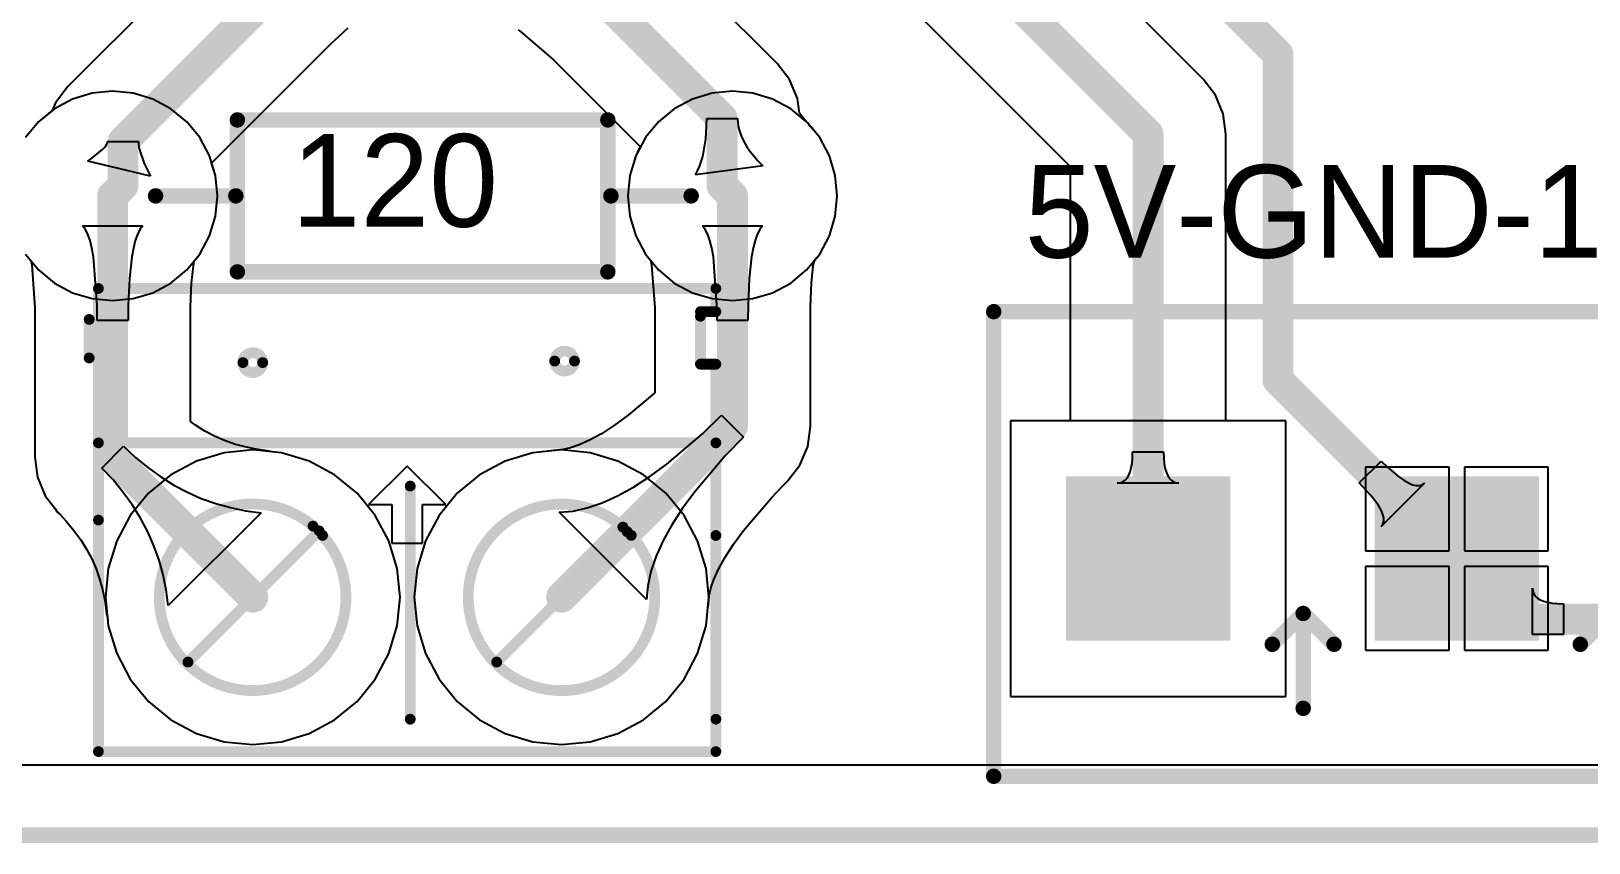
# Model space of a CAD drawing. Header units: millimetres. Extents: x 0 to 190, y 0 to 100.
# Drawn here: x 37.5 to 63.13, y -0.1 to 13.25 of the extents above; entities that cross this region are included whole.
import ezdxf

# ---------------------------------------------------------------- set-up
doc = ezdxf.new("R2010")
doc.units = ezdxf.units.MM
for name, color, linetype in [('BottomLayer', 5, 'Continuous'), ('BottomSolder', 6, 'Continuous'), ('KeepOutLayer', 6, 'Continuous'), ('MultiLayer', 9, 'Continuous'), ('PadHoleLayer', 156, 'Continuous'), ('TopLayer', 1, 'Continuous'), ('TopOverlay', 2, 'Continuous'), ('TopSolder', 216, 'Continuous')]:
    doc.layers.add(name, color=color, linetype=linetype)

# ---------------------------------------------------------------- blocks, each defined once
blk = doc.blocks.new('_________1_4__5')
at = {"layer": 'BottomLayer'}
h = blk.add_hatch(color=5, dxfattribs=at)
edge = h.paths.add_edge_path()
edge.add_arc((-5.1, 0), 0.7, 0, 360)
h = blk.add_hatch(color=5, dxfattribs=at)
edge = h.paths.add_edge_path()
edge.add_arc((5.1, 0), 0.7, 0, 360)
at = {"layer": 'BottomSolder'}
h = blk.add_hatch(color=6, dxfattribs=at)
edge = h.paths.add_edge_path()
edge.add_arc((-5.1, 0), 0.802, 0, 360)
h = blk.add_hatch(color=6, dxfattribs=at)
edge = h.paths.add_edge_path()
edge.add_arc((5.1, 0), 0.802, 0, 360)
at = {"layer": 'MultiLayer'}
h = blk.add_hatch(color=9, dxfattribs=at)
edge = h.paths.add_edge_path()
edge.add_arc((-5.1, 0), 0.7, 0, 360)
h = blk.add_hatch(color=9, dxfattribs=at)
edge = h.paths.add_edge_path()
edge.add_arc((5.1, 0), 0.7, 0, 360)
at = {"layer": 'PadHoleLayer'}
h = blk.add_hatch(color=156, dxfattribs=at)
edge = h.paths.add_edge_path()
edge.add_arc((-5.1, 0), 0.3, 0, 360)
h = blk.add_hatch(color=156, dxfattribs=at)
edge = h.paths.add_edge_path()
edge.add_arc((5.1, 0), 0.3, 0, 360)
at = {"layer": 'TopLayer'}
h = blk.add_hatch(color=1, dxfattribs=at)
edge = h.paths.add_edge_path()
edge.add_arc((-5.1, 0), 0.7, 0, 360)
h = blk.add_hatch(color=1, dxfattribs=at)
edge = h.paths.add_edge_path()
edge.add_arc((5.1, 0), 0.7, 0, 360)
at = {"layer": 'TopSolder'}
h = blk.add_hatch(color=216, dxfattribs=at)
edge = h.paths.add_edge_path()
edge.add_arc((-5.1, 0), 0.802, 0, 360)
h = blk.add_hatch(color=216, dxfattribs=at)
edge = h.paths.add_edge_path()
edge.add_arc((5.1, 0), 0.802, 0, 360)
at = {"layer": 'TopOverlay', "const_width": 0.254}
for points in [[(-3.048, -1.25), (-3.048, 1.25)], [(-3.048, 1.25), (3.048, 1.25)], [(3.048, -1.25), (3.048, 1.25)], [(-4.394, 0), (-3.073, 0)], [(3.099, 0), (4.42, 0)], [(-3.048, -1.25), (3.048, -1.25)]]:
    blk.add_lwpolyline(points, dxfattribs=at)
at = {"layer": 'TopOverlay', "const_width": 0.127}
for points in [[(-3.111, 1.25, 1), (-2.985, 1.25, 1)], [(-3.111, 1.25, 1), (-2.985, 1.25, 1)], [(2.985, 1.25, 1), (3.111, 1.25, 1)], [(2.985, 1.25, 1), (3.111, 1.25, 1)], [(-4.458, 0, 1), (-4.331, 0, 1)], [(-3.137, 0, 1), (-3.01, 0, 1)], [(3.035, 0, 1), (3.162, 0, 1)], [(4.356, 0, 1), (4.483, 0, 1)], [(-3.111, -1.25, 1), (-2.985, -1.25, 1)], [(-3.111, -1.25, 1), (-2.985, -1.25, 1)], [(2.985, -1.25, 1), (3.111, -1.25, 1)], [(2.985, -1.25, 1), (3.111, -1.25, 1)]]:
    blk.add_lwpolyline(points, format="xyb", close=True, dxfattribs=at)
blk = doc.blocks.new('C___2_KF301_5_08_11')
at = {"layer": 'BottomLayer'}
h = blk.add_hatch(color=5, dxfattribs=at)
edge = h.paths.add_edge_path()
edge.add_arc((0, 0), 1.397, 0, 360)
h = blk.add_hatch(color=5, dxfattribs=at)
edge = h.paths.add_edge_path()
edge.add_arc((5.08, 0), 1.397, 0, 360)
at = {"layer": 'BottomSolder'}
h = blk.add_hatch(color=6, dxfattribs=at)
edge = h.paths.add_edge_path()
edge.add_arc((0, 0), 1.499, 0, 360)
h = blk.add_hatch(color=6, dxfattribs=at)
edge = h.paths.add_edge_path()
edge.add_arc((5.08, 0), 1.499, 0, 360)
at = {"layer": 'MultiLayer'}
h = blk.add_hatch(color=9, dxfattribs=at)
edge = h.paths.add_edge_path()
edge.add_arc((0, 0), 1.397, 0, 360)
h = blk.add_hatch(color=9, dxfattribs=at)
edge = h.paths.add_edge_path()
edge.add_arc((5.08, 0), 1.397, 0, 360)
at = {"layer": 'PadHoleLayer'}
h = blk.add_hatch(color=156, dxfattribs=at)
edge = h.paths.add_edge_path()
edge.add_arc((0, 0), 0.635, 0, 360)
h = blk.add_hatch(color=156, dxfattribs=at)
edge = h.paths.add_edge_path()
edge.add_arc((5.08, 0), 0.635, 0, 360)
at = {"layer": 'TopLayer'}
h = blk.add_hatch(color=1, dxfattribs=at)
edge = h.paths.add_edge_path()
edge.add_arc((0, 0), 1.397, 0, 360)
h = blk.add_hatch(color=1, dxfattribs=at)
edge = h.paths.add_edge_path()
edge.add_arc((5.08, 0), 1.397, 0, 360)
at = {"layer": 'TopSolder'}
h = blk.add_hatch(color=216, dxfattribs=at)
edge = h.paths.add_edge_path()
edge.add_arc((0, 0), 1.499, 0, 360)
h = blk.add_hatch(color=216, dxfattribs=at)
edge = h.paths.add_edge_path()
edge.add_arc((5.08, 0), 1.499, 0, 360)
at = {"layer": 'TopOverlay'}
for p, q in [((2.54, 2.159), (1.905, 1.524)), ((3.175, 1.524), (2.54, 2.159)), ((1.905, 1.524), (2.286, 1.524)), ((2.286, 1.524), (2.286, 0.889)), ((2.794, 0.889), (2.794, 1.524)), ((2.794, 1.524), (3.175, 1.524)), ((2.286, 0.889), (2.794, 0.889))]:
    blk.add_line(p, q, dxfattribs=at)
at = {"layer": 'TopOverlay', "const_width": 0.178}
for points in [[(-2.54, 5.08), (7.62, 5.08)], [(-2.54, 1.27), (-2.54, 5.08)], [(7.62, 4.699), (7.62, 5.08)], [(-2.692, 3.937), (-2.692, 4.572)], [(7.366, 4.699), (7.62, 4.699)], [(7.366, 3.835), (7.366, 4.623)], [(7.366, 3.835), (7.62, 3.835)], [(7.62, -2.54), (7.62, 3.835)], [(-2.54, 2.54), (7.62, 2.54)], [(2.591, -2.007), (2.591, 1.829)], [(-2.54, -2.54), (-2.54, 1.27)], [(-1.067, -1.067), (1.092, 1.092)], [(4.013, -1.067), (6.16, 1.079)], [(7.62, -2.007), (7.62, 1.016)], [(-2.54, -2.54), (7.62, -2.54)]]:
    blk.add_lwpolyline(points, dxfattribs=at)
at = {"layer": 'TopOverlay'}
for points, const_width in [([(-2.584, 5.08, 1), (-2.496, 5.08, 1)], 0.0889), ([(-2.584, 5.08, 1), (-2.496, 5.08, 1)], 0.0889), ([(7.576, 5.08, 1), (7.664, 5.08, 1)], 0.0889), ([(7.576, 5.08, 1), (7.664, 5.08, 1)], 0.0889), ([(-2.737, 4.572, 1), (-2.648, 4.572, 1)], 0.0889), ([(7.322, 4.699, 1), (7.41, 4.699, 1)], 0.0889), ([(7.322, 4.623, 1), (7.41, 4.623, 1)], 0.0889), ([(7.576, 4.699, 1), (7.664, 4.699, 1)], 0.0889), ([(7.576, 4.699, 1), (7.664, 4.699, 1)], 0.0889), ([(0.163, 3.861, 1), (-0.163, 3.861, 1)], 0.178), ([(5.293, 3.886, 1), (4.968, 3.886, 1)], 0.178), ([(-2.737, 3.937, 1), (-2.648, 3.937, 1)], 0.0889), ([(-0.207, 3.861, 1), (-0.118, 3.861, 1)], 0.0889), ([(0.118, 3.861, 1), (0.207, 3.861, 1)], 0.0889), ([(4.924, 3.886, 1), (5.013, 3.886, 1)], 0.0889), ([(5.249, 3.886, 1), (5.338, 3.886, 1)], 0.0889), ([(7.322, 3.835, 1), (7.41, 3.835, 1)], 0.0889), ([(7.322, 3.835, 1), (7.41, 3.835, 1)], 0.0889), ([(7.576, 3.835, 1), (7.664, 3.835, 1)], 0.0889), ([(7.576, 3.835, 1), (7.664, 3.835, 1)], 0.0889), ([(-2.584, 2.54, 1), (-2.496, 2.54, 1)], 0.0889), ([(7.576, 2.54, 1), (7.664, 2.54, 1)], 0.0889), ([(2.546, 1.829, 1), (2.635, 1.829, 1)], 0.0889), ([(-2.584, 1.27, 1), (-2.496, 1.27, 1)], 0.0889), ([(-2.584, 1.27, 1), (-2.496, 1.27, 1)], 0.0889), ([(0.947, 1.17, 1), (1.036, 1.17, 1)], 0.0889), ([(1.048, 1.092, 1), (1.137, 1.092, 1)], 0.0889), ([(1.103, 1.017, 1), (1.192, 1.017, 1)], 0.0889), ([(6.045, 1.154, 1), (6.134, 1.154, 1)], 0.0889), ([(6.115, 1.079, 1), (6.204, 1.079, 1)], 0.0889), ([(6.183, 1.017, 1), (6.272, 1.017, 1)], 0.0889), ([(7.576, 1.016, 1), (7.664, 1.016, 1)], 0.0889), ([(-1.111, -1.067, 1), (-1.022, -1.067, 1)], 0.0889), ([(3.969, -1.067, 1), (4.058, -1.067, 1)], 0.0889), ([(2.546, -2.007, 1), (2.635, -2.007, 1)], 0.0889), ([(7.576, -2.007, 1), (7.664, -2.007, 1)], 0.0889), ([(-2.584, -2.54, 1), (-2.496, -2.54, 1)], 0.0889), ([(-2.584, -2.54, 1), (-2.496, -2.54, 1)], 0.0889), ([(7.576, -2.54, 1), (7.664, -2.54, 1)], 0.0889), ([(7.576, -2.54, 1), (7.664, -2.54, 1)], 0.0889)]:
    blk.add_lwpolyline(points, format="xyb", close=True, dxfattribs=dict(at, const_width=const_width))
at = {"layer": 'TopOverlay', "const_width": 0.178}
for points in [[(1.148, 1.017, -28.0907), (0.992, 1.17)], [(6.228, 1.017, -31.551006), (6.09, 1.154)]]:
    blk.add_lwpolyline(points, format="xyb", dxfattribs=at)
blk = doc.blocks.new('KF3_5_08_21')
at = {"layer": 'BottomLayer'}
for points in [[(-1.25, 1.25), (1.25, 1.25), (1.25, -1.25), (-1.25, -1.25)], [(3.83, 1.25), (6.33, 1.25), (6.33, -1.25), (3.83, -1.25)], [(8.897, 1.25), (11.397, 1.25), (11.397, -1.25), (8.897, -1.25)]]:
    blk.add_hatch(color=5, dxfattribs=at).paths.add_polyline_path(points)
at = {"layer": 'BottomSolder'}
for points in [[(-1.352, 1.352), (1.352, 1.352), (1.352, -1.352), (-1.352, -1.352)], [(3.728, 1.352), (6.432, 1.352), (6.432, -1.352), (3.728, -1.352)], [(8.796, 1.352), (11.499, 1.352), (11.499, -1.352), (8.796, -1.352)]]:
    blk.add_hatch(color=6, dxfattribs=at).paths.add_polyline_path(points)
at = {"layer": 'MultiLayer'}
for points in [[(-1.25, 1.25), (1.25, 1.25), (1.25, -1.25), (-1.25, -1.25)], [(3.83, 1.25), (6.33, 1.25), (6.33, -1.25), (3.83, -1.25)], [(8.897, 1.25), (11.397, 1.25), (11.397, -1.25), (8.897, -1.25)]]:
    blk.add_hatch(color=9, dxfattribs=at).paths.add_polyline_path(points)
at = {"layer": 'PadHoleLayer'}
h = blk.add_hatch(color=156, dxfattribs=at)
edge = h.paths.add_edge_path()
edge.add_arc((0, 0), 0.65, 0, 360)
h = blk.add_hatch(color=156, dxfattribs=at)
edge = h.paths.add_edge_path()
edge.add_arc((5.08, 0), 0.65, 0, 360)
h = blk.add_hatch(color=156, dxfattribs=at)
edge = h.paths.add_edge_path()
edge.add_arc((10.147, 0), 0.65, 0, 360)
at = {"layer": 'TopLayer'}
for points in [[(-1.25, 1.25), (1.25, 1.25), (1.25, -1.25), (-1.25, -1.25)], [(3.83, 1.25), (6.33, 1.25), (6.33, -1.25), (3.83, -1.25)], [(8.897, 1.25), (11.397, 1.25), (11.397, -1.25), (8.897, -1.25)]]:
    blk.add_hatch(color=1, dxfattribs=at).paths.add_polyline_path(points)
at = {"layer": 'TopSolder'}
for points in [[(-1.352, 1.352), (1.352, 1.352), (1.352, -1.352), (-1.352, -1.352)], [(3.728, 1.352), (6.432, 1.352), (6.432, -1.352), (3.728, -1.352)], [(8.796, 1.352), (11.499, 1.352), (11.499, -1.352), (8.796, -1.352)]]:
    blk.add_hatch(color=216, dxfattribs=at).paths.add_polyline_path(points)
at = {"layer": 'TopOverlay', "const_width": 0.254}
for points in [[(-2.54, -3.581), (-2.54, 4.064)], [(-2.54, 4.064), (12.7, 4.064)], [(12.7, -3.581), (12.7, 4.064)], [(2.045, -1.41), (2.553, -0.902)], [(2.553, -2.464), (2.553, -0.902)], [(2.553, -0.902), (3.061, -1.41)], [(7.112, -1.41), (7.62, -0.902)], [(7.62, -0.902), (8.128, -1.41)], [(7.62, -2.464), (7.62, -0.902)], [(-2.54, -3.581), (12.7, -3.581)]]:
    blk.add_lwpolyline(points, dxfattribs=at)
at = {"layer": 'TopOverlay', "const_width": 0.127}
for points in [[(-2.603, 4.064, 1), (-2.477, 4.064, 1)], [(-2.603, 4.064, 1), (-2.477, 4.064, 1)], [(12.636, 4.064, 1), (12.764, 4.064, 1)], [(12.636, 4.064, 1), (12.764, 4.064, 1)], [(2.489, -0.902, 1), (2.616, -0.902, 1)], [(2.489, -0.902, 1), (2.616, -0.902, 1)], [(2.489, -0.902, 1), (2.616, -0.902, 1)], [(7.556, -0.902, 1), (7.684, -0.902, 1)], [(7.556, -0.902, 1), (7.684, -0.902, 1)], [(7.556, -0.902, 1), (7.684, -0.902, 1)], [(1.981, -1.41, 1), (2.108, -1.41, 1)], [(2.997, -1.41, 1), (3.124, -1.41, 1)], [(7.049, -1.41, 1), (7.175, -1.41, 1)], [(8.064, -1.41, 1), (8.191, -1.41, 1)], [(2.489, -2.464, 1), (2.616, -2.464, 1)], [(7.556, -2.464, 1), (7.684, -2.464, 1)], [(-2.603, -3.581, 1), (-2.477, -3.581, 1)], [(-2.603, -3.581, 1), (-2.477, -3.581, 1)], [(12.636, -3.581, 1), (12.764, -3.581, 1)], [(12.636, -3.581, 1), (12.764, -3.581, 1)]]:
    blk.add_lwpolyline(points, format="xyb", close=True, dxfattribs=at)

msp = doc.modelspace()

# ---------------------------------------------------------------- linework, layer by layer
at = {"layer": 'BottomLayer'}
for p, q in [((56.786, 12.463), (50.428, 18.821)), ((48.613, 17.012), (54.599, 11.026)), ((40.612, 14.845), (38.107, 12.339)), ((49.777, 12.72), (47.898, 14.599)), ((42.433, 13.042), (42.72, 13.306)), ((45.513, 13.274), (45.56, 13.242)), ((45.56, 13.242), (46.095, 12.779)), ((40.471, 11.081), (42.432, 13.042)), ((42.432, 13.042), (42.433, 13.042)), ((46.095, 12.779), (47.521, 11.353)), ((49.981, 12.455), (49.777, 12.72)), ((38.107, 12.339), (37.903, 12.074)), ((50.109, 12.146), (49.981, 12.455)), ((56.989, 12.197), (56.786, 12.463)), ((37.903, 12.074), (37.854, 11.955)), ((50.136, 11.938), (50.109, 12.146)), ((57.117, 11.889), (56.989, 12.197)), ((37.773, 11.884), (37.623, 11.76)), ((37.828, 11.936), (37.773, 11.884)), ((37.854, 11.955), (37.828, 11.936)), ((48.61, 11.585), (48.617, 11.815)), ((48.617, 11.815), (49.125, 11.815)), ((49.125, 11.815), (49.129, 11.742)), ((50.142, 11.906), (50.136, 11.938)), ((50.144, 11.903), (50.142, 11.906)), ((50.16, 11.879), (50.144, 11.903)), ((50.186, 11.845), (50.16, 11.879)), ((50.222, 11.803), (50.186, 11.845)), ((50.284, 11.738), (50.222, 11.803)), ((57.161, 11.557), (57.117, 11.889)), ((37.623, 11.76), (37.408, 11.499)), ((48.601, 11.478), (48.61, 11.585)), ((49.129, 11.742), (49.142, 11.667)), ((49.142, 11.667), (49.163, 11.592)), ((49.163, 11.592), (49.192, 11.516)), ((50.314, 11.696), (50.284, 11.738)), ((50.351, 11.659), (50.314, 11.696)), ((50.368, 11.631), (50.351, 11.659)), ((50.476, 11.499), (50.368, 11.631)), ((57.161, 6.838), (57.161, 11.557)), ((38.496, 11.155), (38.677, 11.307)), ((38.677, 11.307), (38.707, 11.338)), ((38.707, 11.338), (38.729, 11.366)), ((38.729, 11.366), (38.746, 11.392)), ((38.746, 11.392), (38.755, 11.414)), ((38.755, 11.414), (38.759, 11.434)), ((38.759, 11.434), (39.267, 11.434)), ((39.267, 11.434), (39.269, 11.394)), ((39.269, 11.394), (39.275, 11.35)), ((39.275, 11.35), (39.284, 11.302)), ((39.284, 11.302), (39.298, 11.251)), ((47.506, 11.313), (47.485, 11.275)), ((47.521, 11.353), (47.506, 11.313)), ((48.551, 11.191), (48.571, 11.281)), ((48.571, 11.281), (48.601, 11.478)), ((49.192, 11.516), (49.229, 11.438)), ((49.229, 11.438), (49.274, 11.359)), ((49.274, 11.359), (49.328, 11.279)), ((49.328, 11.279), (49.39, 11.199)), ((50.635, 11.201), (50.476, 11.499)), ((38.434, 11.11), (38.496, 11.155)), ((39.463, 10.863), (38.434, 11.11)), ((39.298, 11.251), (39.338, 11.137)), ((39.338, 11.137), (39.363, 11.074)), ((39.363, 11.074), (39.463, 10.863)), ((40.533, 10.877), (40.471, 11.081)), ((47.449, 11.201), (47.351, 10.877)), ((47.481, 11.261), (47.449, 11.201)), ((47.485, 11.275), (47.481, 11.261)), ((49.54, 11.033), (48.432, 10.885)), ((48.468, 10.953), (48.499, 11.027)), ((48.499, 11.027), (48.527, 11.106)), ((48.527, 11.106), (48.551, 11.191)), ((49.39, 11.199), (49.461, 11.117)), ((49.461, 11.117), (49.54, 11.033)), ((50.733, 10.877), (50.635, 11.201)), ((54.599, 11.026), (54.599, 6.838)), ((40.566, 10.541), (40.533, 10.877)), ((47.351, 10.877), (47.318, 10.541)), ((48.432, 10.885), (48.468, 10.953)), ((50.766, 10.541), (50.733, 10.877)), ((40.533, 10.205), (40.566, 10.541)), ((47.318, 10.541), (47.351, 10.205)), ((50.733, 10.205), (50.766, 10.541)), ((38.393, 9.987), (38.347, 10.046)), ((38.347, 10.046), (39.337, 10.046)), ((39.337, 10.046), (39.291, 9.987)), ((40.435, 9.881), (40.533, 10.205)), ((47.351, 10.205), (47.449, 9.881)), ((48.593, 9.987), (48.547, 10.046)), ((48.547, 10.046), (49.537, 10.046)), ((49.537, 10.046), (49.491, 9.987)), ((50.635, 9.881), (50.733, 10.205)), ((38.434, 9.907), (38.393, 9.987)), ((38.47, 9.805), (38.434, 9.907)), ((38.501, 9.681), (38.47, 9.805)), ((39.214, 9.805), (39.183, 9.681)), ((39.25, 9.907), (39.214, 9.805)), ((39.291, 9.987), (39.25, 9.907)), ((40.276, 9.583), (40.435, 9.881)), ((47.449, 9.881), (47.608, 9.583)), ((48.634, 9.907), (48.593, 9.987)), ((48.67, 9.805), (48.634, 9.907)), ((48.701, 9.681), (48.67, 9.805)), ((49.414, 9.805), (49.383, 9.681)), ((49.45, 9.907), (49.414, 9.805)), ((49.491, 9.987), (49.45, 9.907)), ((50.476, 9.583), (50.635, 9.881)), ((38.528, 9.536), (38.501, 9.681)), ((38.586, 8.741), (38.528, 9.536)), ((39.156, 9.536), (39.118, 9.182)), ((39.183, 9.681), (39.156, 9.536)), ((40.188, 9.476), (40.276, 9.583)), ((47.608, 9.583), (47.696, 9.476)), ((48.728, 9.536), (48.701, 9.681)), ((48.786, 8.741), (48.728, 9.536)), ((49.356, 9.536), (49.318, 9.182)), ((49.383, 9.681), (49.356, 9.536)), ((50.388, 9.476), (50.476, 9.583)), ((37.499, 9.463), (37.51, 9.406)), ((37.51, 9.406), (37.561, 8.701)), ((40.14, 9.104), (40.171, 9.388)), ((40.171, 9.388), (40.185, 9.463)), ((40.185, 9.463), (40.188, 9.476)), ((47.696, 9.476), (47.699, 9.463)), ((47.699, 9.463), (47.71, 9.406)), ((47.71, 9.406), (47.761, 8.701)), ((50.34, 9.104), (50.371, 9.388)), ((50.371, 9.388), (50.385, 9.463)), ((50.385, 9.463), (50.388, 9.476)), ((39.118, 9.182), (39.098, 8.741)), ((40.123, 8.714), (40.14, 9.104)), ((49.318, 9.182), (49.298, 8.741)), ((50.323, 8.714), (50.34, 9.104)), ((38.588, 8.489), (38.586, 8.741)), ((39.098, 8.741), (39.096, 8.489)), ((48.788, 8.489), (48.786, 8.741)), ((49.298, 8.741), (49.296, 8.489)), ((37.561, 8.701), (37.561, 6.243)), ((39.096, 8.489), (38.588, 8.489)), ((40.123, 8.713), (40.123, 8.714)), ((40.123, 6.827), (40.123, 8.713)), ((47.761, 8.701), (47.761, 7.303)), ((49.296, 8.489), (48.788, 8.489)), ((50.323, 8.713), (50.323, 8.714)), ((50.323, 6.751), (50.323, 8.713)), ((47.761, 7.303), (47.327, 6.932)), ((47.327, 6.932), (47.102, 6.767)), ((48.553, 6.632), (48.862, 6.931)), ((48.862, 6.931), (49.222, 6.571)), ((40.203, 6.769), (40.123, 6.827)), ((40.359, 6.672), (40.203, 6.769)), ((40.518, 6.588), (40.359, 6.672)), ((47.102, 6.767), (46.886, 6.628)), ((50.279, 6.419), (50.323, 6.751)), ((54.599, 6.838), (53.614, 6.838)), ((53.614, 6.838), (53.614, 2.306)), ((58.146, 6.838), (57.161, 6.838)), ((58.146, 2.306), (58.146, 6.838)), ((38.662, 6.063), (39.022, 6.423)), ((39.022, 6.423), (39.218, 6.237)), ((40.68, 6.516), (40.518, 6.588)), ((40.847, 6.457), (40.68, 6.516)), ((41.02, 6.409), (40.847, 6.457)), ((41.199, 6.372), (41.02, 6.409)), ((46.52, 6.444), (46.375, 6.395)), ((46.691, 6.521), (46.52, 6.444)), ((46.886, 6.628), (46.691, 6.521)), ((47.963, 6.128), (48.553, 6.632)), ((49.222, 6.571), (48.923, 6.262)), ((50.151, 6.111), (50.279, 6.419)), ((37.561, 6.243), (37.605, 5.911)), ((39.218, 6.237), (39.422, 6.069)), ((41.42, 6.343), (41.199, 6.372)), ((41.468, 6.33), (41.42, 6.343)), ((41.621, 6.315), (41.468, 6.33)), ((42.076, 6.177), (41.621, 6.315)), ((42.495, 5.953), (42.076, 6.177)), ((45.3, 6.177), (44.881, 5.953)), ((45.755, 6.315), (45.3, 6.177)), ((46.056, 6.345), (45.755, 6.315)), ((46.095, 6.354), (46.056, 6.345)), ((46.257, 6.369), (46.095, 6.354)), ((46.375, 6.395), (46.257, 6.369)), ((48.923, 6.262), (48.419, 5.672)), ((55.616, 6.143), (55.623, 6.23)), ((55.623, 6.23), (55.626, 6.327)), ((55.626, 6.327), (56.134, 6.327)), ((56.134, 6.327), (56.137, 6.23)), ((56.137, 6.23), (56.144, 6.143)), ((59.354, 5.819), (59.713, 6.178)), ((59.713, 6.178), (59.817, 6.077)), ((37.605, 5.911), (37.733, 5.603)), ((38.848, 5.867), (38.662, 6.063)), ((39.422, 6.069), (39.632, 5.918)), ((39.632, 5.918), (39.848, 5.783)), ((42.863, 5.652), (42.495, 5.953)), ((44.881, 5.953), (44.513, 5.652)), ((47.411, 5.747), (47.682, 5.922)), ((47.682, 5.922), (47.963, 6.128)), ((49.96, 5.861), (50.151, 6.111)), ((55.502, 5.862), (55.535, 5.898)), ((55.535, 5.898), (55.562, 5.944)), ((55.562, 5.944), (55.585, 6)), ((55.585, 6), (55.603, 6.066)), ((55.603, 6.066), (55.616, 6.143)), ((56.144, 6.143), (56.157, 6.066)), ((56.157, 6.066), (56.175, 6)), ((56.175, 6), (56.197, 5.944)), ((56.197, 5.944), (56.225, 5.898)), ((56.225, 5.898), (56.258, 5.862)), ((60.833, 6.076), (59.456, 6.076)), ((59.456, 6.076), (59.456, 4.699)), ((59.817, 6.077), (60.005, 5.919)), ((60.005, 5.919), (60.087, 5.861)), ((60.833, 4.699), (60.833, 6.076)), ((62.464, 6.076), (61.087, 6.076)), ((61.087, 6.076), (61.087, 4.699)), ((62.464, 4.699), (62.464, 6.076)), ((39.016, 5.663), (38.848, 5.867)), ((39.167, 5.453), (39.016, 5.663)), ((39.848, 5.783), (40.071, 5.665)), ((40.071, 5.665), (40.301, 5.564)), ((43.164, 5.284), (42.863, 5.652)), ((44.513, 5.652), (44.212, 5.284)), ((47.148, 5.603), (47.411, 5.747)), ((48.419, 5.672), (48.213, 5.391)), ((49.682, 5.573), (49.867, 5.764)), ((49.867, 5.764), (49.948, 5.845)), ((49.948, 5.845), (49.959, 5.859)), ((49.959, 5.86), (49.96, 5.861)), ((49.959, 5.859), (49.959, 5.86)), ((55.372, 5.816), (55.42, 5.821)), ((56.388, 5.816), (55.372, 5.816)), ((55.42, 5.821), (55.463, 5.836)), ((55.463, 5.836), (55.502, 5.862)), ((56.258, 5.862), (56.297, 5.836)), ((56.297, 5.836), (56.34, 5.821)), ((56.34, 5.821), (56.388, 5.816)), ((59.541, 5.617), (59.354, 5.819)), ((60.431, 5.816), (59.716, 5.101)), ((60.087, 5.861), (60.163, 5.817)), ((60.163, 5.817), (60.231, 5.788)), ((60.231, 5.788), (60.292, 5.774)), ((60.292, 5.774), (60.346, 5.773)), ((60.346, 5.773), (60.392, 5.787)), ((60.392, 5.787), (60.431, 5.816)), ((37.733, 5.603), (37.888, 5.4)), ((37.888, 5.4), (37.916, 5.361)), ((39.302, 5.237), (39.167, 5.453)), ((40.301, 5.564), (40.537, 5.479)), ((40.537, 5.479), (40.78, 5.412)), ((40.78, 5.412), (41.029, 5.361)), ((46.417, 5.355), (46.651, 5.407)), ((46.651, 5.407), (46.895, 5.489)), ((46.895, 5.489), (47.148, 5.603)), ((48.213, 5.391), (48.038, 5.12)), ((49.223, 5.036), (49.682, 5.573)), ((59.613, 5.527), (59.541, 5.617)), ((59.671, 5.445), (59.613, 5.527)), ((59.715, 5.369), (59.671, 5.445)), ((37.916, 5.361), (37.926, 5.351)), ((37.926, 5.351), (37.936, 5.337)), ((37.936, 5.337), (37.976, 5.298)), ((37.976, 5.298), (38.079, 5.188)), ((38.079, 5.188), (38.205, 5.036)), ((39.42, 5.014), (39.302, 5.237)), ((41.285, 5.327), (39.758, 3.8)), ((41.029, 5.361), (41.285, 5.327)), ((43.388, 4.865), (43.164, 5.284)), ((44.212, 5.284), (43.988, 4.865)), ((46.191, 5.334), (46.417, 5.355)), ((47.625, 3.9), (46.191, 5.334)), ((59.744, 5.301), (59.715, 5.369)), ((59.716, 5.101), (59.745, 5.14)), ((59.758, 5.24), (59.744, 5.301)), ((59.745, 5.14), (59.759, 5.186)), ((59.759, 5.186), (59.758, 5.24)), ((38.205, 5.036), (38.316, 4.882)), ((38.316, 4.882), (38.413, 4.726)), ((39.521, 4.784), (39.42, 5.014)), ((48.038, 5.12), (47.894, 4.857)), ((49.058, 4.811), (49.223, 5.036)), ((38.413, 4.726), (38.497, 4.567)), ((39.606, 4.548), (39.521, 4.784)), ((43.526, 4.41), (43.388, 4.865)), ((43.988, 4.865), (43.85, 4.41)), ((47.894, 4.857), (47.78, 4.604)), ((48.919, 4.595), (49.058, 4.811)), ((59.456, 4.699), (60.833, 4.699)), ((61.087, 4.699), (62.464, 4.699)), ((38.497, 4.567), (38.569, 4.405)), ((38.569, 4.405), (38.628, 4.238)), ((39.673, 4.305), (39.606, 4.548)), ((43.573, 3.937), (43.526, 4.41)), ((43.85, 4.41), (43.803, 3.937)), ((47.698, 4.36), (47.646, 4.126)), ((47.78, 4.604), (47.698, 4.36)), ((48.735, 4.229), (48.812, 4.4)), ((48.812, 4.4), (48.919, 4.595)), ((60.833, 4.445), (59.456, 4.445)), ((59.456, 4.445), (59.456, 3.068)), ((60.833, 3.068), (60.833, 4.445)), ((62.464, 4.445), (61.087, 4.445)), ((61.087, 4.445), (61.087, 3.068)), ((62.464, 3.068), (62.464, 4.445)), ((38.628, 4.238), (38.676, 4.065)), ((39.724, 4.056), (39.673, 4.305)), ((47.646, 4.126), (47.625, 3.9)), ((48.686, 4.084), (48.735, 4.229)), ((38.676, 4.065), (38.713, 3.886)), ((38.713, 3.886), (38.742, 3.665)), ((39.758, 3.8), (39.724, 4.056)), ((43.526, 3.464), (43.573, 3.937)), ((43.803, 3.937), (43.85, 3.464)), ((48.645, 3.804), (48.66, 3.966)), ((48.66, 3.966), (48.686, 4.084)), ((62.207, 3.325), (62.204, 4.084)), ((62.204, 4.084), (62.209, 4.036)), ((62.209, 4.036), (62.225, 3.993)), ((62.225, 3.993), (62.25, 3.954)), ((62.25, 3.954), (62.286, 3.921)), ((62.286, 3.921), (62.332, 3.893)), ((62.332, 3.893), (62.388, 3.871)), ((62.388, 3.871), (62.455, 3.853)), ((62.455, 3.853), (62.531, 3.84)), ((38.742, 3.665), (38.755, 3.617)), ((38.755, 3.617), (38.77, 3.464)), ((48.606, 3.464), (48.636, 3.765)), ((48.636, 3.765), (48.645, 3.804)), ((62.531, 3.84), (62.618, 3.833)), ((62.618, 3.833), (62.715, 3.83)), ((62.715, 3.83), (62.715, 3.322)), ((38.77, 3.464), (38.908, 3.009)), ((43.388, 3.009), (43.526, 3.464)), ((43.85, 3.464), (43.988, 3.009)), ((48.468, 3.009), (48.606, 3.464)), ((62.715, 3.322), (62.207, 3.325)), ((38.908, 3.009), (39.132, 2.59)), ((43.164, 2.59), (43.388, 3.009)), ((43.988, 3.009), (44.212, 2.59)), ((48.244, 2.59), (48.468, 3.009)), ((59.456, 3.068), (60.833, 3.068)), ((61.087, 3.068), (62.464, 3.068)), ((39.132, 2.59), (39.433, 2.222)), ((42.863, 2.222), (43.164, 2.59)), ((44.212, 2.59), (44.513, 2.222)), ((47.943, 2.222), (48.244, 2.59)), ((39.433, 2.222), (39.801, 1.921)), ((42.495, 1.921), (42.863, 2.222)), ((44.513, 2.222), (44.881, 1.921)), ((47.575, 1.921), (47.943, 2.222)), ((53.614, 2.306), (58.146, 2.306)), ((39.801, 1.921), (40.22, 1.697)), ((42.076, 1.697), (42.495, 1.921)), ((44.881, 1.921), (45.3, 1.697)), ((47.156, 1.697), (47.575, 1.921)), ((40.22, 1.697), (40.675, 1.559)), ((40.675, 1.559), (41.148, 1.512)), ((41.148, 1.512), (41.621, 1.559)), ((41.621, 1.559), (42.076, 1.697)), ((45.3, 1.697), (45.755, 1.559)), ((45.755, 1.559), (46.228, 1.512)), ((46.228, 1.512), (46.701, 1.559)), ((46.701, 1.559), (47.156, 1.697)), ((113.411, 1.175), (1.153, 1.175))]:
    msp.add_line(p, q, dxfattribs=at)
at = {"layer": 'BottomLayer', "const_width": 0.508}
for points in [[(48.641, 18.796), (55.88, 11.557)], [(39.013, 11.434), (42.819, 15.24)], [(45.7, 14.986), (48.871, 11.815)], [(55.9, 14.986), (58.017, 12.869)], [(58.017, 7.515), (58.017, 12.869)], [(48.871, 10.712), (48.871, 11.815)], [(55.88, 4.572), (55.88, 11.557)], [(39.013, 10.712), (39.013, 11.434)], [(38.842, 10.541), (39.013, 10.712)], [(38.842, 6.243), (38.842, 10.541)], [(48.871, 10.712), (49.042, 10.541)], [(49.042, 6.751), (49.042, 10.541)], [(58.017, 7.515), (61.956, 3.576)], [(46.228, 3.937), (49.042, 6.751)], [(38.842, 6.243), (41.148, 3.937)], [(61.956, 3.576), (63.805, 3.576)]]:
    msp.add_lwpolyline(points, dxfattribs=at)
at = {"layer": 'BottomLayer', "const_width": 0.254}
for points in [[(57.89, 12.869, 1), (58.144, 12.869, 1)], [(57.89, 12.869, 1), (58.144, 12.869, 1)], [(48.744, 11.815, 1), (48.998, 11.815, 1)], [(48.744, 11.815, 1), (48.998, 11.815, 1)], [(55.753, 11.557, 1), (56.007, 11.557, 1)], [(55.753, 11.557, 1), (56.007, 11.557, 1)], [(38.886, 11.434, 1), (39.14, 11.434, 1)], [(38.886, 11.434, 1), (39.14, 11.434, 1)], [(38.715, 10.541, 1), (38.969, 10.541, 1)], [(38.715, 10.541, 1), (38.969, 10.541, 1)], [(38.886, 10.712, 1), (39.14, 10.712, 1)], [(38.886, 10.712, 1), (39.14, 10.712, 1)], [(48.744, 10.712, 1), (48.998, 10.712, 1)], [(48.744, 10.712, 1), (48.998, 10.712, 1)], [(48.915, 10.541, 1), (49.169, 10.541, 1)], [(48.915, 10.541, 1), (49.169, 10.541, 1)], [(57.89, 7.515, 1), (58.144, 7.515, 1)], [(57.89, 7.515, 1), (58.144, 7.515, 1)], [(48.915, 6.751, 1), (49.169, 6.751, 1)], [(48.915, 6.751, 1), (49.169, 6.751, 1)], [(38.715, 6.243, 1), (38.969, 6.243, 1)], [(38.715, 6.243, 1), (38.969, 6.243, 1)], [(55.753, 4.572, 1), (56.007, 4.572, 1)], [(41.021, 3.937, 1), (41.275, 3.937, 1)], [(46.101, 3.937, 1), (46.355, 3.937, 1)], [(61.829, 3.576, 1), (62.083, 3.576, 1)], [(61.829, 3.576, 1), (62.083, 3.576, 1)]]:
    msp.add_lwpolyline(points, format="xyb", close=True, dxfattribs=at)
at = {"layer": 'KeepOutLayer', "const_width": 0.254}
msp.add_lwpolyline([(0.022, 0.022), (190.119, 0.022)], dxfattribs=at)
at = {"layer": 'TopLayer'}
for p, q in [((38.182, 12.134), (37.884, 11.975)), ((38.506, 12.232), (38.182, 12.134)), ((38.842, 12.265), (38.506, 12.232)), ((39.178, 12.232), (38.842, 12.265)), ((39.502, 12.134), (39.178, 12.232)), ((39.8, 11.975), (39.502, 12.134)), ((48.382, 12.134), (48.084, 11.975)), ((48.706, 12.232), (48.382, 12.134)), ((49.042, 12.265), (48.706, 12.232)), ((49.378, 12.232), (49.042, 12.265)), ((49.702, 12.134), (49.378, 12.232)), ((50, 11.975), (49.702, 12.134)), ((37.884, 11.975), (37.623, 11.76)), ((40.061, 11.76), (39.8, 11.975)), ((48.084, 11.975), (47.823, 11.76)), ((50.261, 11.76), (50, 11.975)), ((37.623, 11.76), (37.408, 11.499)), ((40.276, 11.499), (40.061, 11.76)), ((47.823, 11.76), (47.608, 11.499)), ((50.476, 11.499), (50.261, 11.76)), ((40.435, 11.201), (40.276, 11.499)), ((47.608, 11.499), (47.449, 11.201)), ((50.635, 11.201), (50.476, 11.499)), ((40.533, 10.877), (40.435, 11.201)), ((47.449, 11.201), (47.351, 10.877)), ((50.733, 10.877), (50.635, 11.201)), ((40.566, 10.541), (40.533, 10.877)), ((47.351, 10.877), (47.318, 10.541)), ((50.766, 10.541), (50.733, 10.877)), ((40.533, 10.205), (40.566, 10.541)), ((47.318, 10.541), (47.351, 10.205)), ((50.733, 10.205), (50.766, 10.541)), ((40.435, 9.881), (40.533, 10.205)), ((47.351, 10.205), (47.449, 9.881)), ((50.635, 9.881), (50.733, 10.205)), ((40.276, 9.583), (40.435, 9.881)), ((47.449, 9.881), (47.608, 9.583)), ((50.476, 9.583), (50.635, 9.881)), ((37.408, 9.583), (37.623, 9.322)), ((40.061, 9.322), (40.276, 9.583)), ((47.608, 9.583), (47.823, 9.322)), ((50.261, 9.322), (50.476, 9.583)), ((37.623, 9.322), (37.884, 9.107)), ((39.8, 9.107), (40.061, 9.322)), ((47.823, 9.322), (48.084, 9.107)), ((50, 9.107), (50.261, 9.322)), ((37.884, 9.107), (38.182, 8.948)), ((39.502, 8.948), (39.8, 9.107)), ((48.084, 9.107), (48.382, 8.948)), ((49.702, 8.948), (50, 9.107)), ((38.182, 8.948), (38.506, 8.85)), ((38.506, 8.85), (38.842, 8.817)), ((38.842, 8.817), (39.178, 8.85)), ((39.178, 8.85), (39.502, 8.948)), ((48.382, 8.948), (48.706, 8.85)), ((48.706, 8.85), (49.042, 8.817)), ((49.042, 8.817), (49.378, 8.85)), ((49.378, 8.85), (49.702, 8.948)), ((58.146, 6.838), (53.614, 6.838)), ((53.614, 6.838), (53.614, 2.306)), ((58.146, 2.306), (58.146, 6.838)), ((40.22, 6.177), (39.801, 5.953)), ((40.675, 6.315), (40.22, 6.177)), ((41.148, 6.362), (40.675, 6.315)), ((41.621, 6.315), (41.148, 6.362)), ((42.076, 6.177), (41.621, 6.315)), ((42.495, 5.953), (42.076, 6.177)), ((45.3, 6.177), (44.881, 5.953)), ((45.755, 6.315), (45.3, 6.177)), ((46.228, 6.362), (45.755, 6.315)), ((46.701, 6.315), (46.228, 6.362)), ((47.156, 6.177), (46.701, 6.315)), ((47.575, 5.953), (47.156, 6.177)), ((39.801, 5.953), (39.433, 5.652)), ((42.863, 5.652), (42.495, 5.953)), ((44.881, 5.953), (44.513, 5.652)), ((47.943, 5.652), (47.575, 5.953)), ((60.833, 6.076), (59.456, 6.076)), ((59.456, 6.076), (59.456, 4.699)), ((60.833, 4.699), (60.833, 6.076)), ((62.464, 6.076), (61.087, 6.076)), ((61.087, 6.076), (61.087, 4.699)), ((62.464, 4.699), (62.464, 6.076)), ((39.433, 5.652), (39.132, 5.284)), ((43.164, 5.284), (42.863, 5.652)), ((44.513, 5.652), (44.212, 5.284)), ((48.244, 5.284), (47.943, 5.652)), ((39.132, 5.284), (38.908, 4.865)), ((43.388, 4.865), (43.164, 5.284)), ((44.212, 5.284), (43.988, 4.865)), ((48.468, 4.865), (48.244, 5.284)), ((38.908, 4.865), (38.77, 4.41)), ((43.526, 4.41), (43.388, 4.865)), ((43.988, 4.865), (43.85, 4.41)), ((48.606, 4.41), (48.468, 4.865)), ((59.456, 4.699), (60.833, 4.699)), ((61.087, 4.699), (62.464, 4.699)), ((38.77, 4.41), (38.723, 3.937)), ((43.573, 3.937), (43.526, 4.41)), ((43.85, 4.41), (43.803, 3.937)), ((48.653, 3.937), (48.606, 4.41)), ((60.833, 4.445), (59.456, 4.445)), ((59.456, 4.445), (59.456, 3.068)), ((60.833, 3.068), (60.833, 4.445)), ((62.464, 4.445), (61.087, 4.445)), ((61.087, 4.445), (61.087, 3.068)), ((62.464, 3.068), (62.464, 4.445)), ((38.723, 3.937), (38.77, 3.464)), ((43.526, 3.464), (43.573, 3.937)), ((43.803, 3.937), (43.85, 3.464)), ((48.606, 3.464), (48.653, 3.937)), ((38.77, 3.464), (38.908, 3.009)), ((43.388, 3.009), (43.526, 3.464)), ((43.85, 3.464), (43.988, 3.009)), ((48.468, 3.009), (48.606, 3.464)), ((38.908, 3.009), (39.132, 2.59)), ((43.164, 2.59), (43.388, 3.009)), ((43.988, 3.009), (44.212, 2.59)), ((48.244, 2.59), (48.468, 3.009)), ((59.456, 3.068), (60.833, 3.068)), ((61.087, 3.068), (62.464, 3.068)), ((39.132, 2.59), (39.433, 2.222)), ((42.863, 2.222), (43.164, 2.59)), ((44.212, 2.59), (44.513, 2.222)), ((47.943, 2.222), (48.244, 2.59)), ((39.433, 2.222), (39.801, 1.921)), ((42.495, 1.921), (42.863, 2.222)), ((44.513, 2.222), (44.881, 1.921)), ((47.575, 1.921), (47.943, 2.222)), ((53.614, 2.306), (58.146, 2.306)), ((39.801, 1.921), (40.22, 1.697)), ((42.076, 1.697), (42.495, 1.921)), ((44.881, 1.921), (45.3, 1.697)), ((47.156, 1.697), (47.575, 1.921)), ((40.22, 1.697), (40.675, 1.559)), ((40.675, 1.559), (41.148, 1.512)), ((41.148, 1.512), (41.621, 1.559)), ((41.621, 1.559), (42.076, 1.697)), ((45.3, 1.697), (45.755, 1.559)), ((45.755, 1.559), (46.228, 1.512)), ((46.228, 1.512), (46.701, 1.559)), ((46.701, 1.559), (47.156, 1.697)), ((113.538, 1.175), (1.153, 1.175))]:
    msp.add_line(p, q, dxfattribs=at)

# ---------------------------------------------------------------- block references
at = {"rotation": 360}
for name, p in [('_________1_4__5', (43.942, 10.541)), ('C___2_KF301_5_08_11', (41.148, 3.937)), ('KF3_5_08_21', (55.88, 4.572))]:
    msp.add_blockref(name, p, dxfattribs=at)

# ---------------------------------------------------------------- texts
at = {"layer": 'TopOverlay'}
for s, p in [('120', (41.784, 10.033)), ('5V-GND-12V', (53.85, 9.525))]:
    msp.add_text(s, height=1.524, dxfattribs=at).set_placement(p)

doc.saveas('drawing.dxf')
